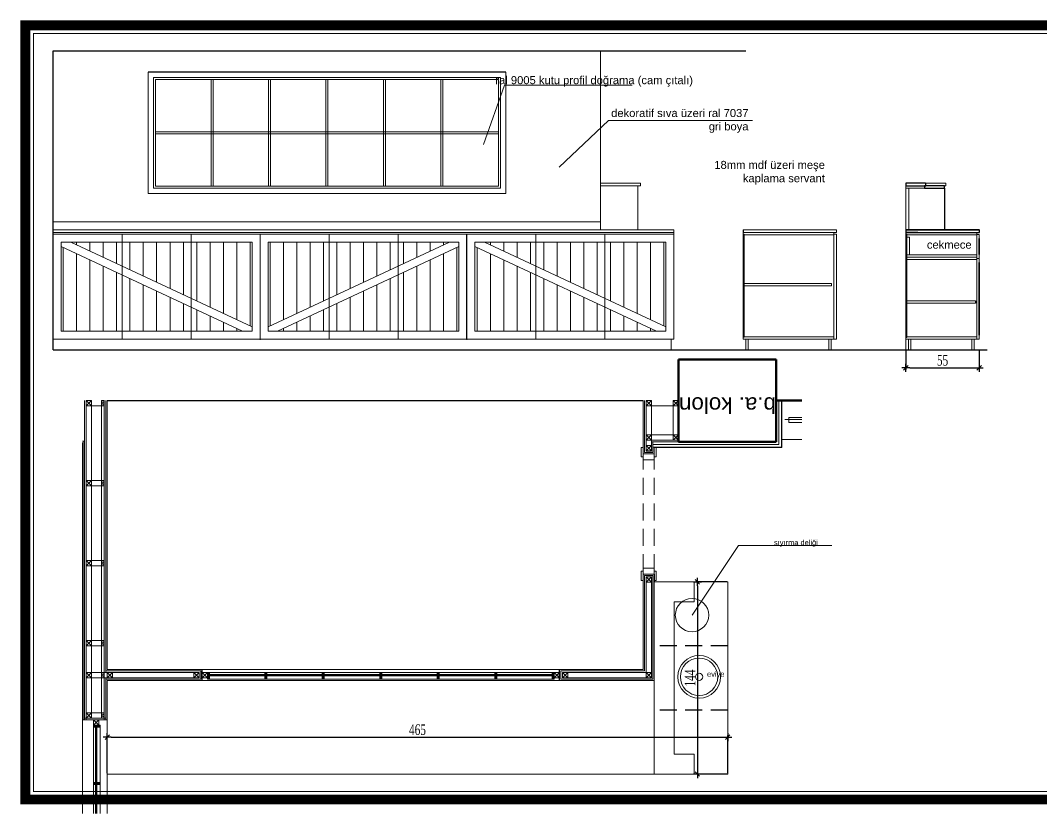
# Model space of a CAD drawing. Header units: millimetres. Extents: x 54215 to 67697, y 23496 to 56611.
# Drawn here: x 58993 to 59759, y 32167 to 32761 of the extents above; entities that cross this region are included whole.
import ezdxf

# ---------------------------------------------------------------- set-up
doc = ezdxf.new("R2010")
doc.units = ezdxf.units.MM
doc.linetypes.add('DASHED', pattern=[19.05, 12.7, -6.35])
for name, color, linetype, lineweight in [('- 0.50', 30, 'Continuous', 50), ('no3_ahsap gorunus arka kalın', 43, 'Continuous', 15), ('no3_ahsap gorunus on ince', 32, 'Continuous', 13), ('no3_cam kesit arka', 141, 'Continuous', 18), ('no3_duvar kaplama', 8, 'Continuous', 0), ('no3_duvar ytong', 101, 'Continuous', 0), ('no3_döşeme kaplama', 8, 'Continuous', 0), ('no3_kutu profil gorunus', 8, 'Continuous', 0), ('no3_kutuprofil kesit', 74, 'Continuous', 18), ('no3_lejand', 255, 'Continuous', 13), ('no3_mermer gorunus arka', 41, 'Continuous', 13), ('no3_mermer gorunus on', 31, 'Continuous', 15), ('no3_paslanmaz kesit arka', 145, 'Continuous', 20), ('no3_tefriş arka ince', 65, 'Continuous', 13), ('no3_tefriş arka kalın', 77, 'Continuous', 15), ('no3_yazı duvar', 152, 'Continuous', 0), ('t_ahsapkesit', 20, 'Continuous', 30), ('t_görünüş', 45, 'Continuous', 25), ('t_ölçü', 251, 'Continuous', 30)]:
    doc.layers.add(name, color=color, linetype=linetype, lineweight=lineweight)
doc.layers.add('0 rölöve', color=7, linetype='Continuous', true_color=0xf1380e)
doc.layers.add('no3_ahsap kesit on', color=7, linetype='Continuous', lineweight=20, true_color=0xfca103)
doc.layers.add('no3_alçıpan kesit', color=7, linetype='Continuous', lineweight=20, true_color=0xf5003d)
doc.styles.get("Standard").update_dxf_attribs({"font": 'arial.ttf'})
doc.styles.add('Ölçü50', font='georgia.ttf', dxfattribs={"width": 0.7})
doc.dimstyles.new('olcu50', dxfattribs={"dimtxt": 8, "dimasz": 3, "dimexe": 1.25, "dimexo": 0.625, "dimgap": 0.5, "dimtad": 1, "dimdec": 1, "dimzin": 9, "dimtxsty": 'Ölçü50', "dimblk": 'CENTIK', "dimcen": 2, "dimclrd": 256, "dimclre": 256, "dimclrt": 46, "dimazin": 2, "dimtfac": 1, "dimtdec": 1, "dimtix": 1, "dimtmove": 0, "dimatfit": 3, "dimldrblk": 'CENTIK', "dimfxl": 1, "dimlwd": -1, "dimarcsym": 0})

# ---------------------------------------------------------------- blocks, each defined once
blk = doc.blocks.new('CENTIK')
for p, q in [((-1, 0), (1, 0)), ((-0.57, -0.57), (0.57, 0.57)), ((0, 1), (0, -1))]:
    blk.add_line(p, q)
blk = doc.blocks.new('*D193')
at = {"layer": 'Defpoints', "color": 0, "transparency": 16777216}
for p in [(59656.82, 32515.12), (59711.81, 32514.65), (59711.81, 32501.24)]:
    blk.add_point(p, dxfattribs=at)
at = {"layer": 't_ölçü', "lineweight": -2, "transparency": 16777216}
for p, q in [((59656.82, 32514.5), (59656.82, 32499.99)), ((59711.81, 32514.02), (59711.81, 32499.99))]:
    blk.add_line(p, q, dxfattribs=at)
at = {"layer": 't_ölçü', "transparency": 16777216}
blk.add_line((59659.82, 32501.24), (59708.81, 32501.24), dxfattribs=at)
at = {"layer": 't_ölçü', "transparency": 16777216, "xscale": 3, "yscale": 3, "zscale": 3, "rotation": 180}
blk.add_blockref('CENTIK', (59656.82, 32501.24), dxfattribs=at)
at = {"layer": 't_ölçü', "transparency": 16777216, "xscale": 3, "yscale": 3, "zscale": 3}
blk.add_blockref('CENTIK', (59711.81, 32501.24), dxfattribs=at)
at = {"layer": 't_ölçü', "color": 46, "transparency": 16777216, "insert": (59684.31, 32506.76), "char_height": 8, "attachment_point": 5, "style": 'Ölçü50'}
blk.add_mtext('55', dxfattribs=at)
blk = doc.blocks.new('*D369')
at = {"layer": 'Defpoints', "color": 0, "transparency": 16777216}
for p in [(59523.23, 32224.44), (59058.23, 32196.79), (59523.23, 32196.79)]:
    blk.add_point(p, dxfattribs=at)
at = {"layer": 't_ölçü', "lineweight": -2, "transparency": 16777216}
for p, q in [((59058.23, 32197.41), (59058.23, 32225.69)), ((59523.23, 32197.41), (59523.23, 32225.69))]:
    blk.add_line(p, q, dxfattribs=at)
at = {"layer": 't_ölçü', "transparency": 16777216}
blk.add_line((59061.23, 32224.44), (59520.23, 32224.44), dxfattribs=at)
at = {"layer": 't_ölçü', "transparency": 16777216, "xscale": 3, "yscale": 3, "zscale": 3, "rotation": 180}
blk.add_blockref('CENTIK', (59058.23, 32224.44), dxfattribs=at)
at = {"layer": 't_ölçü', "transparency": 16777216, "xscale": 3, "yscale": 3, "zscale": 3}
blk.add_blockref('CENTIK', (59523.23, 32224.44), dxfattribs=at)
at = {"layer": 't_ölçü', "color": 46, "transparency": 16777216, "insert": (59290.73, 32229.99), "char_height": 8, "attachment_point": 5, "style": 'Ölçü50'}
blk.add_mtext('465', dxfattribs=at)
blk = doc.blocks.new('*D370')
at = {"layer": 'Defpoints', "color": 0, "transparency": 16777216}
for p in [(59523.23, 32340.74), (59500.5, 32196.79), (59523.23, 32196.79)]:
    blk.add_point(p, dxfattribs=at)
at = {"layer": 't_ölçü', "lineweight": -2, "transparency": 16777216}
for p, q in [((59522.61, 32340.74), (59499.25, 32340.74)), ((59522.61, 32196.79), (59499.25, 32196.79))]:
    blk.add_line(p, q, dxfattribs=at)
at = {"layer": 't_ölçü', "transparency": 16777216}
blk.add_line((59500.5, 32337.74), (59500.5, 32199.79), dxfattribs=at)
at = {"layer": 't_ölçü', "transparency": 16777216, "xscale": 3, "yscale": 3, "zscale": 3}
for p, rotation in [((59500.5, 32340.74), 90), ((59500.5, 32196.79), 270)]:
    blk.add_blockref('CENTIK', p, dxfattribs=dict(at, rotation=rotation))
at = {"layer": 't_ölçü', "color": 46, "transparency": 16777216, "insert": (59494.98, 32268.76), "char_height": 8, "attachment_point": 5, "rotation": 90, "style": 'Ölçü50'}
blk.add_mtext('144', dxfattribs=at)

msp = doc.modelspace()

# ---------------------------------------------------------------- hatches: boundary and pattern name
at = {"layer": 'no3_duvar kaplama'}
h = msp.add_hatch(dxfattribs=at)
h.set_pattern_fill('_USER', color=256, scale=10, angle=90, pattern_type=0)
h.set_pattern_definition([(90, (59095.219, 32595.347), (-10, 6e-16), [])])
h.paths.add_polyline_path([(59023.686, 32592.037), (59023.686, 32528.647), (59069.375, 32528.647), (59069.375, 32570.736)])
h.paths.add_polyline_path([(59069.375, 32577.356), (59069.375, 32595.347), (59030.786, 32595.347)])
h.paths.add_polyline_path([(59069.375, 32570.736), (59069.375, 32528.647), (59121.064, 32528.647), (59121.064, 32546.638)])
h.paths.add_polyline_path([(59069.375, 32595.347), (59069.375, 32577.356), (59121.064, 32553.258), (59121.064, 32595.347)])
h.paths.add_polyline_path([(59121.064, 32553.258), (59166.753, 32531.957), (59166.753, 32595.347), (59121.064, 32595.347)])
h.paths.add_polyline_path([(59121.064, 32546.638), (59121.064, 32528.647), (59159.653, 32528.647)])
h = msp.add_hatch(dxfattribs=at)
h.set_pattern_fill('_USER', color=256, scale=10, angle=90, pattern_type=0)
h.set_pattern_definition([(90, (59250.286, 32595.347), (-10, 6e-16), [])])
h.paths.add_polyline_path([(59276.13, 32570.736), (59321.819, 32592.037), (59321.819, 32528.647), (59276.13, 32528.647)])
h.paths.add_polyline_path([(59276.13, 32595.347), (59314.72, 32595.347), (59276.13, 32577.356)])
h.paths.add_polyline_path([(59276.13, 32570.736), (59276.13, 32528.647), (59224.442, 32528.647), (59224.442, 32546.638)])
h.paths.add_polyline_path([(59224.442, 32595.347), (59276.13, 32595.347), (59276.13, 32577.356), (59224.442, 32553.258)])
h.paths.add_polyline_path([(59178.753, 32595.347), (59224.442, 32595.347), (59224.442, 32553.258), (59178.753, 32531.957)])
h.paths.add_polyline_path([(59224.442, 32546.638), (59224.442, 32528.647), (59185.852, 32528.647)])
h = msp.add_hatch(dxfattribs=at)
h.set_pattern_fill('_USER', color=256, scale=10, angle=90, pattern_type=0)
h.set_pattern_definition([(90, (59405.353, 32595.347), (-10, 6e-16), [])])
h.paths.add_polyline_path([(59333.819, 32592.037), (59333.819, 32528.647), (59379.508, 32528.647), (59379.508, 32570.736)])
h.paths.add_polyline_path([(59379.508, 32577.356), (59379.508, 32595.347), (59340.919, 32595.347)])
h.paths.add_polyline_path([(59379.508, 32570.736), (59379.508, 32528.647), (59431.197, 32528.647), (59431.197, 32546.638)])
h.paths.add_polyline_path([(59379.508, 32595.347), (59379.508, 32577.356), (59431.197, 32553.258), (59431.197, 32595.347)])
h.paths.add_polyline_path([(59431.197, 32553.258), (59476.886, 32531.957), (59476.886, 32595.347), (59431.197, 32595.347)])
h.paths.add_polyline_path([(59431.197, 32546.638), (59431.197, 32528.647), (59469.786, 32528.647)])

# ---------------------------------------------------------------- linework, layer by layer
at = {"layer": '- 0.50'}
for p, q in [((59559.484, 32507.287), (59486.484, 32507.287)), ((59486.484, 32445.787), (59486.484, 32507.287)), ((59559.484, 32507.287), (59559.484, 32445.787)), ((59578.693, 32476.787), (59559.484, 32476.787)), ((59559.484, 32445.787), (59486.484, 32445.787))]:
    msp.add_line(p, q, dxfattribs=at)
for p, q in [((59017.686, 32514.647), (59017.686, 32738.647)), ((59017.686, 32738.647), (59536.886, 32738.647)), ((59356.886, 32722.647), (59088.886, 32722.647)), ((59017.686, 32604.647), (59017.686, 32610.647)), ((59017.686, 32514.647), (59017.686, 32604.647)), ((59327.819, 32522.647), (59327.819, 32601.347)), ((59534.886, 32604.647), (59534.886, 32602.647)), ((59017.686, 32514.647), (59685.868, 32514.647)), ((59058.234, 32476.787), (59459.834, 32476.787)), ((59468.234, 32346.637), (59468.234, 32340.737)), ((59129.234, 32266.787), (59129.234, 32275.187)), ((59397.234, 32266.787), (59397.234, 32275.187))]:
    msp.add_line(p, q)
at = {"linetype": 'DASHED'}
for p, q in [((59523.234, 32292.737), (59468.234, 32292.737)), ((59523.234, 32244.737), (59468.859, 32244.737))]:
    msp.add_line(p, q, dxfattribs=at)
for p in [(59172.753, 32522.647), (59327.819, 32522.647)]:
    msp.add_point(p)
at = {"layer": 'no3_ahsap gorunus arka kalın'}
for p, q in [((59427.886, 32604.647), (59427.886, 32738.647)), ((59455.886, 32637.647), (59455.886, 32604.647)), ((59017.686, 32601.347), (59482.886, 32601.347)), ((59069.375, 32601.347), (59069.375, 32522.647)), ((59121.064, 32601.347), (59121.064, 32522.647)), ((59224.442, 32601.347), (59224.442, 32522.647)), ((59276.13, 32601.347), (59276.13, 32522.647)), ((59379.508, 32601.347), (59379.508, 32522.647)), ((59431.197, 32601.347), (59431.197, 32522.647)), ((59482.886, 32522.647), (59482.886, 32604.647)), ((59017.686, 32522.647), (59482.886, 32522.647)), ((59480.886, 32522.647), (59480.886, 32514.647))]:
    msp.add_line(p, q, dxfattribs=at)
at = {"layer": 'no3_ahsap gorunus on ince'}
for p, q in [((59172.753, 32522.647), (59172.753, 32601.347)), ((59023.686, 32592.037), (59159.653, 32528.647)), ((59030.786, 32595.347), (59166.753, 32531.957)), ((59314.72, 32595.347), (59178.753, 32531.957)), ((59321.819, 32592.037), (59185.852, 32528.647)), ((59333.819, 32592.037), (59469.786, 32528.647)), ((59340.919, 32595.347), (59476.886, 32531.957)), ((59578.693, 32447.387), (59564.322, 32447.387)), ((59468.234, 32340.737), (59523.234, 32340.737)), ((59468.234, 32340.737), (59498.234, 32340.737)), ((59498.234, 32340.737), (59498.234, 32325.737)), ((59523.234, 32340.737), (59523.234, 32196.787)), ((59498.234, 32325.737), (59483.234, 32325.737)), ((59483.234, 32325.737), (59483.234, 32211.787)), ((59498.234, 32211.787), (59483.234, 32211.787)), ((59498.234, 32196.787), (59498.234, 32211.787)), ((59523.234, 32196.787), (59468.234, 32196.787)), ((59468.234, 32196.787), (59498.234, 32196.787))]:
    msp.add_line(p, q, dxfattribs=at)
for points in [[(59017.686, 32601.347), (59172.753, 32601.347), (59172.753, 32522.647), (59017.686, 32522.647)], [(59172.753, 32601.347), (59327.819, 32601.347), (59327.819, 32522.647), (59172.753, 32522.647)], [(59327.819, 32601.347), (59482.886, 32601.347), (59482.886, 32522.647), (59327.819, 32522.647)], [(59023.686, 32595.347), (59166.753, 32595.347), (59166.753, 32528.647), (59023.686, 32528.647)], [(59321.819, 32595.347), (59178.753, 32595.347), (59178.753, 32528.647), (59321.819, 32528.647)], [(59333.819, 32595.347), (59476.886, 32595.347), (59476.886, 32528.647), (59333.819, 32528.647)], [(59458.334, 32434.387), (59459.834, 32434.387), (59459.834, 32441.387), (59458.334, 32441.387)], [(59469.734, 32434.387), (59468.234, 32434.387), (59468.234, 32441.387), (59469.734, 32441.387)], [(59468.234, 32436.637), (59459.834, 32436.637), (59459.834, 32432.137), (59468.234, 32432.137)], [(59458.334, 32348.887), (59459.834, 32348.887), (59459.834, 32341.887), (59458.334, 32341.887)], [(59468.234, 32346.637), (59459.834, 32346.637), (59459.834, 32351.137), (59468.234, 32351.137)], [(59469.734, 32348.887), (59468.234, 32348.887), (59468.234, 32341.887), (59469.734, 32341.887)], [(59058.234, 32266.787), (59468.234, 32266.787), (59468.234, 32196.787), (59058.234, 32196.787)]]:
    msp.add_lwpolyline(points, close=True, dxfattribs=at)
at = {"layer": 'no3_ahsap kesit on'}
for p, q in [((59656.816, 32639.644, 0.679), (59656.816, 32514.647)), ((59670.816, 32637.644, 0.025), (59656.816, 32637.644, 0.025)), ((59656.816, 32604.646), (59656.816, 32637.644, 0.025)), ((59670.816, 32635.844, 0.025), (59670.816, 32637.644, 0.025)), ((59534.886, 32600.847), (59534.886, 32602.647)), ((59602.886, 32600.847), (59534.886, 32600.847)), ((59602.886, 32602.647), (59602.886, 32600.847)), ((59656.816, 32602.646), (59656.816, 32514.647)), ((59656.816, 32601.346), (59657.616, 32601.346)), ((59657.616, 32601.346), (59657.616, 32524.447)), ((59710.01, 32600.846), (59657.616, 32600.846)), ((59657.616, 32599.146), (59659.416, 32599.146)), ((59659.416, 32599.146), (59659.416, 32585.846)), ((59710.01, 32602.646), (59710.01, 32600.846)), ((59710.01, 32601.146), (59711.81, 32601.146)), ((59710.01, 32601.146), (59710.01, 32583.146)), ((59710.01, 32601.146), (59711.81, 32601.146)), ((59711.81, 32601.146), (59711.81, 32598.146)), ((59710.01, 32585.846), (59657.616, 32585.846)), ((59710.01, 32584.046), (59657.616, 32584.046)), ((59711.81, 32583.146), (59711.81, 32586.146)), ((59710.01, 32582.246), (59657.616, 32582.246)), ((59711.81, 32583.146), (59710.01, 32583.146)), ((59710.01, 32583.146), (59710.01, 32522.647)), ((59710.01, 32583.146), (59711.81, 32583.146)), ((59710.01, 32583.146), (59711.81, 32583.146)), ((59711.81, 32583.146), (59711.81, 32580.146)), ((59600.963, 32564.447), (59535.686, 32564.447)), ((59535.686, 32562.647), (59600.963, 32562.647)), ((59600.963, 32562.647), (59600.963, 32564.447)), ((59709.01, 32551.297), (59657.616, 32551.297)), ((59709.01, 32549.497), (59657.616, 32549.497)), ((59534.886, 32522.647), (59534.886, 32524.447)), ((59534.886, 32524.447), (59602.886, 32524.447)), ((59602.886, 32522.647), (59534.886, 32522.647)), ((59536.886, 32522.647), (59536.886, 32514.647)), ((59538.686, 32514.647), (59538.686, 32522.647)), ((59599.086, 32514.647), (59599.086, 32522.647)), ((59600.886, 32522.647), (59600.886, 32514.647)), ((59602.886, 32524.447), (59602.886, 32522.647)), ((59657.616, 32523.947), (59656.816, 32523.947)), ((59656.816, 32522.647), (59711.81, 32522.647)), ((59657.616, 32524.447), (59710.01, 32524.447)), ((59657.616, 32524.447), (59657.616, 32523.947)), ((59658.816, 32522.647), (59658.816, 32514.647)), ((59660.616, 32522.647), (59660.616, 32514.647)), ((59706.21, 32522.647), (59706.21, 32514.647)), ((59708.01, 32522.647), (59708.01, 32514.647)), ((59710.01, 32522.647), (59711.81, 32522.647)), ((59711.81, 32522.647), (59711.81, 32525.647)), ((59536.886, 32514.647), (59538.686, 32514.647)), ((59600.886, 32514.647), (59599.086, 32514.647))]:
    msp.add_line(p, q, dxfattribs=at)
for points in [[(59656.816, 32635.844), (59670.816, 32635.844), (59670.816, 32637.644), (59656.816, 32637.644)], [(59534.886, 32601.247), (59535.686, 32601.247), (59535.686, 32524.047), (59534.886, 32524.047)], [(59602.886, 32522.647), (59604.886, 32522.647), (59604.886, 32601.347), (59602.886, 32601.347)]]:
    msp.add_lwpolyline(points, close=True, dxfattribs=at)
for points in [[(59656.816, 32635.844), (59659.016, 32635.844), (59659.016, 32604.646)], [(59711.51, 32597.846), (59711.51, 32586.446)], [(59711.51, 32579.846), (59711.51, 32525.947)], [(59561.484, 32476.787), (59561.484, 32443.787), (59467.234, 32443.787)], [(59563.484, 32476.787), (59563.484, 32441.787), (59467.234, 32441.787)], [(59578.693, 32460.287), (59568.997, 32460.287), (59568.997, 32463.887), (59578.693, 32463.887)]]:
    msp.add_lwpolyline(points, dxfattribs=at)
for centre, start, end in [((59711.81, 32597.846), 90, 180), ((59711.81, 32586.446), 180, 270), ((59711.81, 32579.846), 90, 180), ((59711.81, 32525.947), 180, 270)]:
    msp.add_arc(centre, 0.3, start, end, dxfattribs=at)
at = {"layer": 'no3_alçıpan kesit'}
for p, q in [((59055.834, 32272.987), (59055.834, 32476.787)), ((59057.034, 32274.187), (59057.034, 32476.787)), ((59486.484, 32446.987), (59466.034, 32446.987)), ((59486.484, 32445.787), (59466.034, 32445.787)), ((59057.034, 32272.987), (59055.834, 32272.987)), ((59057.034, 32238.639), (59041.234, 32238.639)), ((59057.034, 32237.439), (59041.234, 32237.439))]:
    msp.add_line(p, q, dxfattribs=at)
for points in [[(59041.234, 32476.787), (59041.234, 32237.439)], [(59042.434, 32476.787), (59042.434, 32237.439)], [(59057.034, 32476.787), (59057.034, 32272.987)], [(59057.034, 32476.787), (59057.034, 32272.987)], [(59467.234, 32445.787), (59467.234, 32437.637), (59460.834, 32437.637), (59460.834, 32476.787)], [(59466.034, 32446.987), (59466.034, 32438.837), (59462.034, 32438.837), (59462.034, 32476.787)], [(59055.834, 32268.987), (59127.034, 32268.987), (59127.034, 32272.987), (59057.034, 32272.987)], [(59057.034, 32267.787), (59128.234, 32267.787), (59128.234, 32274.187), (59057.034, 32274.187)], [(59055.834, 32268.987), (59055.834, 32237.439)], [(59057.034, 32268.987), (59057.034, 32237.439)]]:
    msp.add_lwpolyline(points, dxfattribs=at)
for points in [[(59398.234, 32274.187), (59398.234, 32267.787), (59467.234, 32267.787), (59467.234, 32345.637), (59460.834, 32345.637), (59460.834, 32274.187)], [(59399.434, 32272.987), (59399.434, 32268.987), (59466.034, 32268.987), (59466.034, 32344.437), (59462.034, 32344.437), (59462.034, 32272.987)]]:
    msp.add_lwpolyline(points, close=True, dxfattribs=at)
at = {"layer": 'no3_cam kesit arka'}
for p, q in [((59393.234, 32271.487), (59133.234, 32271.487)), ((59393.234, 32270.987), (59133.234, 32270.987)), ((59393.234, 32270.487), (59133.234, 32270.487)), ((59049.384, 32233.439), (59049.384, 32167.173)), ((59049.884, 32233.439), (59049.884, 32167.173)), ((59050.384, 32233.439), (59050.384, 32167.173))]:
    msp.add_line(p, q, dxfattribs=at)
at = {"layer": 'no3_duvar kaplama'}
for p, q in [((59058.034, 32275.187), (59058.034, 32476.787)), ((59459.834, 32476.787), (59459.834, 32436.637)), ((59468.234, 32441.787), (59468.234, 32436.637)), ((59058.034, 32237.439), (59058.034, 32266.787)), ((59468.234, 32266.787), (59397.234, 32266.787)), ((59058.034, 32237.439), (59039.734, 32237.439)), ((59058.034, 32237.439), (59049.634, 32237.439)), ((59058.034, 32237.439), (59049.634, 32237.439))]:
    msp.add_line(p, q, dxfattribs=at)
at = {"layer": 'no3_duvar kaplama', "color": 251, "linetype": 'DASHED'}
for p, q in [((59459.834, 32348.787), (59459.834, 32432.137)), ((59468.234, 32348.787), (59468.234, 32432.137))]:
    msp.add_line(p, q, dxfattribs=at)
at = {"layer": 'no3_duvar kaplama'}
for points in [[(59468.234, 32441.787), (59468.234, 32436.637), (59459.834, 32436.637), (59459.834, 32476.787)], [(59563.884, 32476.787), (59563.884, 32441.387), (59468.234, 32441.387)], [(59040.734, 32237.439), (59040.734, 32446.287), (59039.734, 32446.287)], [(59039.734, 32237.439), (59039.734, 32445.287)], [(59397.234, 32275.187), (59397.234, 32266.787), (59468.234, 32266.787), (59468.234, 32346.637), (59459.834, 32346.637), (59459.834, 32275.187), (59397.234, 32275.187)], [(59058.034, 32266.787), (59129.234, 32266.787), (59129.234, 32275.187), (59058.034, 32275.187)]]:
    msp.add_lwpolyline(points, dxfattribs=at)
msp.add_circle((59496.498, 32315.844), 12.5, dxfattribs=at)
at = {"layer": 'no3_duvar ytong', "lineweight": 13}
for p, q in [((59459.834, 32346.637), (59459.834, 32275.187)), ((59468.234, 32346.637), (59468.234, 32266.787)), ((59459.834, 32275.187), (59397.234, 32275.187)), ((59129.234, 32266.787), (59058.234, 32266.787))]:
    msp.add_line(p, q, dxfattribs=at)
msp.add_lwpolyline([(59468.234, 32346.637), (59459.834, 32346.637)], dxfattribs=at)
at = {"layer": 'no3_döşeme kaplama'}
msp.add_line((59356.886, 32631.897), (59088.886, 32631.897), dxfattribs=at)
at = {"layer": 'no3_kutu profil gorunus'}
for p, q in [((59391.734, 32272.987), (59134.734, 32272.987)), ((59391.734, 32267.987), (59134.734, 32267.987)), ((59047.884, 32231.939), (59047.884, 32167.173)), ((59052.884, 32231.939), (59052.884, 32167.173))]:
    msp.add_line(p, q, dxfattribs=at)
for points in [[(59053.834, 32416.787), (59046.434, 32416.787), (59046.434, 32472.787), (59053.834, 32472.787)], [(59482.484, 32450.987), (59466.034, 32450.987), (59466.034, 32472.787), (59482.484, 32472.787)], [(59053.834, 32356.787), (59046.434, 32356.787), (59046.434, 32412.787), (59053.834, 32412.787)], [(59053.834, 32296.787), (59046.434, 32296.787), (59046.434, 32352.787), (59053.834, 32352.787)], [(59053.834, 32272.987), (59046.434, 32272.987), (59046.434, 32292.787), (59053.834, 32292.787)], [(59053.834, 32242.639), (59046.434, 32242.639), (59046.434, 32268.987), (59053.834, 32268.987)]]:
    msp.add_lwpolyline(points, close=True, dxfattribs=at)
at = {"layer": 'no3_kutuprofil kesit'}
for p, q in [((59088.886, 32631.897), (59088.886, 32722.647)), ((59356.886, 32631.897), (59356.886, 32722.647)), ((59135.969, 32717.147), (59135.969, 32637.397)), ((59137.469, 32717.147), (59137.469, 32637.397)), ((59179.053, 32717.147), (59179.053, 32637.397)), ((59180.553, 32717.147), (59180.553, 32637.397)), ((59222.136, 32717.147), (59222.136, 32637.397)), ((59223.636, 32717.147), (59223.636, 32637.397)), ((59265.219, 32717.147), (59265.219, 32637.397)), ((59266.719, 32717.147), (59266.719, 32637.397)), ((59308.303, 32717.147), (59308.303, 32637.397)), ((59309.803, 32717.147), (59309.803, 32637.397)), ((59351.386, 32678.022), (59094.386, 32678.022)), ((59351.386, 32676.522), (59094.386, 32676.522)), ((59042.434, 32472.787), (59046.434, 32476.787)), ((59042.434, 32476.787), (59046.434, 32472.787)), ((59053.834, 32472.787), (59055.834, 32476.787)), ((59053.834, 32476.787), (59055.834, 32472.787)), ((59466.034, 32476.787), (59462.034, 32472.787)), ((59462.034, 32476.787), (59466.034, 32472.787)), ((59486.484, 32476.787), (59482.484, 32472.787)), ((59482.484, 32476.787), (59486.484, 32472.787)), ((59466.034, 32450.987), (59462.034, 32446.987)), ((59462.034, 32450.987), (59466.034, 32446.987)), ((59486.484, 32450.987), (59482.484, 32446.987)), ((59482.484, 32450.987), (59486.484, 32446.987)), ((59466.034, 32442.847), (59462.034, 32438.847)), ((59462.034, 32442.847), (59466.034, 32438.847)), ((59042.434, 32412.787), (59046.434, 32416.787)), ((59042.434, 32416.787), (59046.434, 32412.787)), ((59053.834, 32412.787), (59055.834, 32416.787)), ((59053.834, 32416.787), (59055.834, 32412.787)), ((59042.434, 32352.787), (59046.434, 32356.787)), ((59042.434, 32356.787), (59046.434, 32352.787)), ((59053.834, 32352.787), (59055.834, 32356.787)), ((59053.834, 32356.787), (59055.834, 32352.787)), ((59466.034, 32344.437), (59462.034, 32340.437)), ((59462.034, 32344.437), (59466.034, 32340.437)), ((59042.434, 32292.787), (59046.434, 32296.787)), ((59042.434, 32296.787), (59046.434, 32292.787)), ((59053.834, 32292.787), (59055.834, 32296.787)), ((59053.834, 32296.787), (59055.834, 32292.787)), ((59042.434, 32268.987), (59046.434, 32272.987)), ((59042.434, 32272.987), (59046.434, 32268.987)), ((59053.834, 32268.987), (59055.834, 32272.987)), ((59053.834, 32272.987), (59055.834, 32268.987)), ((59062.234, 32272.987), (59058.234, 32268.987)), ((59058.234, 32272.987), (59062.234, 32268.987)), ((59127.034, 32272.987), (59123.034, 32268.987)), ((59123.034, 32272.987), (59127.034, 32268.987)), ((59129.234, 32272.987), (59133.234, 32268.987)), ((59133.234, 32272.987), (59129.234, 32268.987)), ((59133.234, 32271.487), (59134.734, 32272.987)), ((59133.234, 32272.987), (59134.734, 32271.487)), ((59133.234, 32267.987), (59134.734, 32270.487)), ((59133.234, 32270.487), (59134.734, 32267.987)), ((59177.817, 32271.487), (59176.317, 32272.987)), ((59177.817, 32272.987), (59176.317, 32271.487)), ((59177.817, 32267.987), (59176.317, 32270.487)), ((59177.817, 32270.487), (59176.317, 32267.987)), ((59220.901, 32271.487), (59219.401, 32272.987)), ((59220.901, 32272.987), (59219.401, 32271.487)), ((59220.901, 32267.987), (59219.401, 32270.487)), ((59220.901, 32270.487), (59219.401, 32267.987)), ((59263.984, 32271.487), (59262.484, 32272.987)), ((59263.984, 32272.987), (59262.484, 32271.487)), ((59263.984, 32267.987), (59262.484, 32270.487)), ((59263.984, 32270.487), (59262.484, 32267.987)), ((59307.067, 32271.487), (59305.567, 32272.987)), ((59307.067, 32272.987), (59305.567, 32271.487)), ((59307.067, 32267.987), (59305.567, 32270.487)), ((59307.067, 32270.487), (59305.567, 32267.987)), ((59350.151, 32271.487), (59348.651, 32272.987)), ((59350.151, 32272.987), (59348.651, 32271.487)), ((59350.151, 32267.987), (59348.651, 32270.487)), ((59350.151, 32270.487), (59348.651, 32267.987)), ((59393.234, 32271.487), (59391.734, 32272.987)), ((59393.234, 32272.987), (59391.734, 32271.487)), ((59393.234, 32267.987), (59391.734, 32270.487)), ((59393.234, 32270.487), (59391.734, 32267.987)), ((59397.234, 32272.987), (59393.234, 32268.987)), ((59393.234, 32272.987), (59397.234, 32268.987)), ((59403.434, 32272.987), (59399.434, 32268.987)), ((59399.434, 32272.987), (59403.434, 32268.987)), ((59466.034, 32272.987), (59462.034, 32268.987)), ((59462.034, 32272.987), (59466.034, 32268.987)), ((59042.434, 32238.639), (59046.434, 32242.639)), ((59042.434, 32242.639), (59046.434, 32238.639)), ((59053.834, 32238.639), (59055.834, 32242.639)), ((59053.834, 32242.639), (59055.834, 32238.639)), ((59047.884, 32237.439), (59051.884, 32233.439)), ((59047.884, 32233.439), (59051.884, 32237.439)), ((59049.384, 32233.439), (59047.884, 32231.939)), ((59047.884, 32233.439), (59049.384, 32231.939)), ((59049.384, 32233.439), (59047.884, 32231.939)), ((59047.884, 32233.439), (59049.384, 32231.939)), ((59052.884, 32233.439), (59050.384, 32231.939)), ((59050.384, 32233.439), (59052.884, 32231.939)), ((59052.884, 32233.439), (59050.384, 32231.939)), ((59050.384, 32233.439), (59052.884, 32231.939)), ((59049.384, 32190.356), (59047.884, 32188.856)), ((59047.884, 32190.356), (59049.384, 32188.856)), ((59052.884, 32190.356), (59050.384, 32188.856)), ((59050.384, 32190.356), (59052.884, 32188.856))]:
    msp.add_line(p, q, dxfattribs=at)
for points in [[(59088.886, 32722.647), (59356.886, 32722.647), (59356.886, 32631.897), (59088.886, 32631.897)], [(59092.886, 32718.647), (59352.886, 32718.647), (59352.886, 32635.897), (59092.886, 32635.897)], [(59094.386, 32717.147), (59351.386, 32717.147), (59351.386, 32637.397), (59094.386, 32637.397)], [(59042.434, 32472.787), (59042.434, 32476.787), (59046.434, 32476.787), (59046.434, 32472.787)], [(59053.834, 32472.787), (59053.834, 32476.787), (59055.834, 32476.787), (59055.834, 32472.787)], [(59466.034, 32476.787), (59462.034, 32476.787), (59462.034, 32472.787), (59466.034, 32472.787)], [(59486.484, 32476.787), (59482.484, 32476.787), (59482.484, 32472.787), (59486.484, 32472.787)], [(59466.034, 32450.987), (59462.034, 32450.987), (59462.034, 32446.987), (59466.034, 32446.987)], [(59486.484, 32450.987), (59482.484, 32450.987), (59482.484, 32446.987), (59486.484, 32446.987)], [(59466.034, 32442.847), (59462.034, 32442.847), (59462.034, 32438.847), (59466.034, 32438.847)], [(59042.434, 32412.787), (59042.434, 32416.787), (59046.434, 32416.787), (59046.434, 32412.787)], [(59053.834, 32412.787), (59053.834, 32416.787), (59055.834, 32416.787), (59055.834, 32412.787)], [(59042.434, 32352.787), (59042.434, 32356.787), (59046.434, 32356.787), (59046.434, 32352.787)], [(59053.834, 32352.787), (59053.834, 32356.787), (59055.834, 32356.787), (59055.834, 32352.787)], [(59466.034, 32344.437), (59462.034, 32344.437), (59462.034, 32340.437), (59466.034, 32340.437)], [(59042.434, 32292.787), (59042.434, 32296.787), (59046.434, 32296.787), (59046.434, 32292.787)], [(59053.834, 32292.787), (59053.834, 32296.787), (59055.834, 32296.787), (59055.834, 32292.787)], [(59042.434, 32268.987), (59042.434, 32272.987), (59046.434, 32272.987), (59046.434, 32268.987)], [(59053.834, 32268.987), (59053.834, 32272.987), (59055.834, 32272.987), (59055.834, 32268.987)], [(59062.234, 32272.987), (59058.234, 32272.987), (59058.234, 32268.987), (59062.234, 32268.987)], [(59127.034, 32272.987), (59123.034, 32272.987), (59123.034, 32268.987), (59127.034, 32268.987)], [(59129.234, 32272.987), (59133.234, 32272.987), (59133.234, 32268.987), (59129.234, 32268.987)], [(59133.234, 32272.987), (59134.734, 32272.987), (59134.734, 32271.487), (59133.234, 32271.487)], [(59133.234, 32270.487), (59134.734, 32270.487), (59134.734, 32267.987), (59133.234, 32267.987)], [(59177.817, 32272.987), (59176.317, 32272.987), (59176.317, 32271.487), (59177.817, 32271.487)], [(59177.817, 32270.487), (59176.317, 32270.487), (59176.317, 32267.987), (59177.817, 32267.987)], [(59220.901, 32272.987), (59219.401, 32272.987), (59219.401, 32271.487), (59220.901, 32271.487)], [(59220.901, 32270.487), (59219.401, 32270.487), (59219.401, 32267.987), (59220.901, 32267.987)], [(59263.984, 32272.987), (59262.484, 32272.987), (59262.484, 32271.487), (59263.984, 32271.487)], [(59263.984, 32270.487), (59262.484, 32270.487), (59262.484, 32267.987), (59263.984, 32267.987)], [(59307.067, 32272.987), (59305.567, 32272.987), (59305.567, 32271.487), (59307.067, 32271.487)], [(59307.067, 32270.487), (59305.567, 32270.487), (59305.567, 32267.987), (59307.067, 32267.987)], [(59350.151, 32272.987), (59348.651, 32272.987), (59348.651, 32271.487), (59350.151, 32271.487)], [(59350.151, 32270.487), (59348.651, 32270.487), (59348.651, 32267.987), (59350.151, 32267.987)], [(59393.234, 32272.987), (59391.734, 32272.987), (59391.734, 32271.487), (59393.234, 32271.487)], [(59393.234, 32270.487), (59391.734, 32270.487), (59391.734, 32267.987), (59393.234, 32267.987)], [(59397.234, 32272.987), (59393.234, 32272.987), (59393.234, 32268.987), (59397.234, 32268.987)], [(59403.434, 32272.987), (59399.434, 32272.987), (59399.434, 32268.987), (59403.434, 32268.987)], [(59466.034, 32272.987), (59462.034, 32272.987), (59462.034, 32268.987), (59466.034, 32268.987)], [(59042.434, 32238.639), (59042.434, 32242.639), (59046.434, 32242.639), (59046.434, 32238.639)], [(59053.834, 32238.639), (59053.834, 32242.639), (59055.834, 32242.639), (59055.834, 32238.639)], [(59047.884, 32237.439), (59047.884, 32233.439), (59051.884, 32233.439), (59051.884, 32237.439)], [(59047.884, 32233.439), (59047.884, 32231.939), (59049.384, 32231.939), (59049.384, 32233.439)], [(59047.884, 32233.439), (59047.884, 32231.939), (59049.384, 32231.939), (59049.384, 32233.439)], [(59050.384, 32233.439), (59050.384, 32231.939), (59052.884, 32231.939), (59052.884, 32233.439)], [(59050.384, 32233.439), (59050.384, 32231.939), (59052.884, 32231.939), (59052.884, 32233.439)], [(59047.884, 32190.356), (59047.884, 32188.856), (59049.384, 32188.856), (59049.384, 32190.356)], [(59050.384, 32190.356), (59050.384, 32188.856), (59052.884, 32188.856), (59052.884, 32190.356)]]:
    msp.add_lwpolyline(points, close=True, dxfattribs=at)
at = {"layer": 'no3_lejand', "color": 1, "const_width": 7.466}
msp.add_lwpolyline([(60520.193, 32177.727), (58996.843, 32177.727), (58996.843, 32757.727), (60520.193, 32757.727), (60520.193, 32442.108, -0.4142136), (60510.158, 32432.073), (60358.636, 32432.073, 0.4142136), (60354.622, 32428.06), (60354.622, 32330.525, 0.4142136), (60358.636, 32326.511), (60510.158, 32326.511, -0.4142136), (60520.193, 32316.476), (60520.193, 32177.727)], format="xyb", dxfattribs=at)
at = {"layer": 'no3_lejand', "color": 252, "const_width": 0.854}
msp.add_lwpolyline([(60514.172, 32442.108, -0.4142136), (60510.158, 32438.094), (60358.636, 32438.094, 0.4142136), (60348.601, 32428.06), (60348.601, 32330.525, 0.4142136), (60358.636, 32320.49), (60510.158, 32320.49, -0.4142136), (60514.172, 32316.476), (60514.172, 32183.748), (59002.863, 32183.748), (59002.863, 32751.707), (60514.172, 32751.707), (60514.172, 32442.108)], format="xyb", dxfattribs=at)
at = {"layer": 'no3_mermer gorunus arka'}
for p, q in [((59686.516, 32639.644, 0.025), (59671.516, 32639.644, 0.025)), ((59671.816, 32637.644, 0.025), (59686.816, 32637.644, 0.025)), ((59686.816, 32639.344, 0.025), (59686.516, 32639.644, 0.025)), ((59686.816, 32637.644, 0.025), (59686.816, 32639.344, 0.025))]:
    msp.add_line(p, q, dxfattribs=at)
at = {"layer": 'no3_mermer gorunus on'}
for p, q in [((59427.886, 32639.647), (59457.886, 32639.647)), ((59427.886, 32637.647), (59427.886, 32639.647)), ((59457.886, 32637.647), (59427.886, 32637.647)), ((59457.886, 32639.647), (59457.886, 32637.647)), ((59017.686, 32610.647), (59427.886, 32610.647)), ((59017.686, 32604.647), (59482.886, 32604.647)), ((59017.686, 32602.647), (59482.886, 32602.647)), ((59604.586, 32604.647), (59534.886, 32604.647)), ((59534.886, 32602.647), (59604.886, 32602.647)), ((59604.886, 32604.347), (59604.586, 32604.647)), ((59604.886, 32602.647), (59604.886, 32604.347))]:
    msp.add_line(p, q, dxfattribs=at)
at = {"layer": 'no3_paslanmaz kesit arka'}
for radius in [16, 14, 2.695]:
    msp.add_circle((59501.826, 32269.639), radius, dxfattribs=at)
at = {"layer": 'no3_tefriş arka ince', "linetype": 'DASHED'}
msp.add_lwpolyline([(59578.693, 32462.537), (59563.884, 32462.537)], dxfattribs=at)
at = {"layer": 'no3_tefriş arka kalın'}
for p, q in [((59129.234, 32275.187), (59397.234, 32275.187)), ((59397.234, 32266.787), (59129.234, 32266.787)), ((59039.734, 32167.173), (59039.734, 32237.439)), ((59058.034, 32237.439), (59058.034, 32167.173))]:
    msp.add_line(p, q, dxfattribs=at)
at = {"layer": 'no3_yazı duvar'}
for p, q in [((59496.498, 32315.844), (59531.336, 32368.005)), ((59531.336, 32368.005), (59601.189, 32368.005))]:
    msp.add_line(p, q, dxfattribs=at)
for points in [[(59340.086, 32668.383), (59355.951, 32712.942), (59451.536, 32712.942)], [(59541.738, 32686.471), (59433.937, 32686.471), (59396.965, 32651.445)]]:
    msp.add_lwpolyline(points, dxfattribs=at)
at = {"layer": 't_ahsapkesit'}
for p, q in [((59685.816, 32637.644, 0.025), (59671.816, 32637.644, 0.025)), ((59685.816, 32635.844, 0.025), (59685.816, 32637.644, 0.025)), ((59656.816, 32604.646), (59685.816, 32604.646)), ((59709.01, 32551.297), (59709.01, 32549.497))]:
    msp.add_line(p, q, dxfattribs=at)
at = {"layer": 't_görünüş', "color": 6}
for p, q in [((59671.816, 32639.344, 0.025), (59671.516, 32639.644, 0.025)), ((59712.01, 32604.346), (59711.71, 32604.646))]:
    msp.add_line(p, q, dxfattribs=at)
at = {"layer": 't_görünüş'}
for p, q in [((59685.816, 32635.844), (59685.816, 32604.646)), ((59665.816, 32602.646), (59656.816, 32602.646))]:
    msp.add_line(p, q, dxfattribs=at)
at = {"layer": 't_görünüş', "color": 6, "elevation": 0.025}
msp.add_lwpolyline([(59671.516, 32639.644), (59656.816, 32639.644), (59656.816, 32637.644), (59671.816, 32637.644), (59671.816, 32639.344)], dxfattribs=at)
at = {"layer": 't_görünüş'}
msp.add_lwpolyline([(59670.816, 32635.844), (59685.816, 32635.844), (59685.816, 32637.644), (59670.816, 32637.644)], close=True, dxfattribs=at)
at = {"layer": 't_görünüş', "color": 6}
msp.add_lwpolyline([(59711.71, 32604.646), (59656.816, 32604.646), (59656.816, 32602.646), (59712.01, 32602.646), (59712.01, 32604.346)], dxfattribs=at)
at = {"layer": 't_ölçü'}
for p, q in [((59656.816, 32604.646), (59711.71, 32604.646)), ((59711.81, 32598.146), (59711.81, 32586.146)), ((59711.81, 32580.146), (59711.81, 32525.647)), ((59656.816, 32514.647), (59717.731, 32514.647))]:
    msp.add_line(p, q, dxfattribs=at)

# ---------------------------------------------------------------- texts
at = {"layer": '0 rölöve'}
msp.add_text('b.a. kolon', height=12, rotation=180, dxfattribs=at).set_placement((59559.429, 32479.097))
at = {"layer": 'no3_yazı duvar'}
for s, insert, char_height, width, attachment_point in [('ral 9005 kutu profil doğrama (cam çıtalı)', (59497.219, 32719.699), 6, 220.83674, 3), ('dekoratif sıva üzeri ral 7037 gri boya', (59538.851, 32695.07), 6, 108.02303, 3), ('18mm mdf üzeri meşe kaplama servant', (59596.119, 32656.222), 6, 111.81956, 3), ('sıyırma deliği', (59557.953, 32372.228), 4, 63.84297, 1), ('eviye', (59507.787, 32273.709), 4, 63.84297, 1)]:
    msp.add_mtext(s, dxfattribs=dict(at, insert=insert, char_height=char_height, width=width, attachment_point=attachment_point))
at = {"layer": 't_görünüş', "insert": (59706.096, 32596.44, 1.327), "char_height": 6, "width": 75.84292, "attachment_point": 3}
msp.add_mtext('{\\fArial|b0|i0|c162|p34;cekmece } ', dxfattribs=at)

# ---------------------------------------------------------------- dimensions: what is measured, and where the dimension line sits
at = {"layer": 't_ölçü'}
for base, p1, p2, picture, middle in [((59711.81, 32501.241), (59656.816, 32515.123), (59711.81, 32514.647), '*D193', (59684.313, 32506.755)), ((59523.234, 32224.439), (59058.234, 32196.787), (59523.234, 32196.787), '*D369', (59290.734, 32229.993))]:
    dim = msp.add_linear_dim(base=base, p1=p1, p2=p2, dimstyle='olcu50', dxfattribs=at)
    dim.commit()
    dim.dimension.update_dxf_attribs({"geometry": picture, "text_midpoint": middle})
dim = msp.add_linear_dim(base=(59500.496777662, 32196.787149113), p1=(59523.234042032, 32340.737149113), p2=(59523.234042032, 32196.787149113), angle=90, dimstyle='olcu50', dxfattribs=at)
dim.commit()
dim.dimension.update_dxf_attribs({"geometry": '*D370', "text_midpoint": (59494.982184194, 32268.762149113)})

doc.saveas('drawing.dxf')
